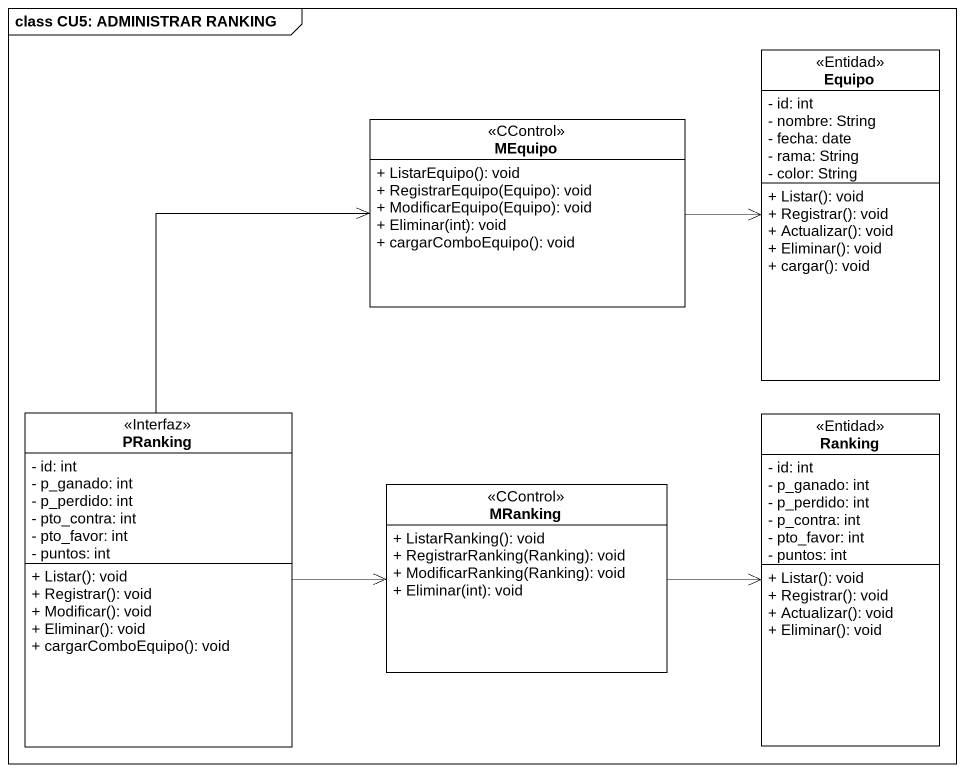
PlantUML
@startuml
mainframe class CU5: ADMINISTRAR RANKING
hide circle
hide empty members
skinparam classAttributeIconSize 0
class Equipo <<Entidad>> #FFFFFF {
  - id: int
  - nombre: String
  - fecha: date
  - rama: String
  - color: String
  + Listar(): void
  + Registrar(): void
  + Actualizar(): void
  + Eliminar(): void
  + cargar(): void
}
class MEquipo <<CControl>> #FFFFFF {
  + ListarEquipo(): void
  + RegistrarEquipo(Equipo): void
  + ModificarEquipo(Equipo): void
  + Eliminar(int): void
  + cargarComboEquipo(): void
}
class PRanking <<Interfaz>> #FFFFFF {
  - id: int
  - p_ganado: int
  - p_perdido: int
  - pto_contra: int
  - pto_favor: int
  - puntos: int
  + Listar(): void
  + Registrar(): void
  + Modificar(): void
  + Eliminar(): void
  + cargarComboEquipo(): void
}
class Ranking <<Entidad>> #FFFFFF {
  - id: int
  - p_ganado: int
  - p_perdido: int
  - p_contra: int
  - pto_favor: int
  - puntos: int
  + Listar(): void
  + Registrar(): void
  + Actualizar(): void
  + Eliminar(): void
}
class MRanking <<CControl>> #FFFFFF {
  + ListarRanking(): void
  + RegistrarRanking(Ranking): void
  + ModificarRanking(Ranking): void
  + Eliminar(int): void
}
MEquipo -right-> Equipo
PRanking -up-> MEquipo
PRanking -right-> MRanking
MRanking -right-> Ranking
@enduml
